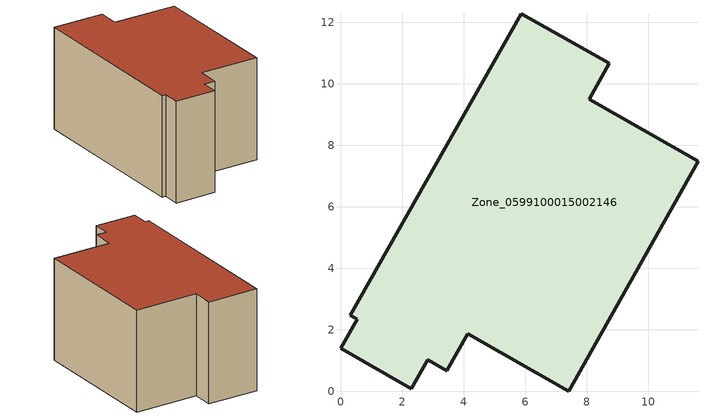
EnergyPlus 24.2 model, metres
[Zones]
Zone_0599100015002146
 floor ground (C_G): 2.84,1.03 2.31,0.09 0,1.4 0.54,2.35 0.32,2.47 5.88,12.28 8.74,10.66 8.08,9.5 11.62,7.48 7.41,0 4.13,1.87 3.46,0.68 z1.48
 wall outside (C_F): 2.31,0.09 2.84,1.03 3.46,0.68 4.13,1.87 7.41,0 11.62,7.48 8.08,9.5 8.74,10.66 5.88,12.28 0.32,2.47 0.54,2.35 0,1.4 2.31,0.09 z1.48:7.92
 roof outside (C_R): 0.32,2.47 0.54,2.35 0,1.4 2.31,0.09 2.84,1.03 3.46,0.68 4.13,1.87 7.41,0 11.62,7.48 8.08,9.5 8.74,10.66 5.88,12.28 z7.92
[BUILDING]
Pand.0599100015002146: North Axis=0; Terrain=City; Loads Convergence Tolerance Value=0.04; Temperature Convergence Tolerance Value=0.4; Solar Distribution=FullExterior; Maximum Number of Warmup Days=25; Minimum Number of Warmup Days=1
[Site:Location]
Rotterdam.The.Hague.AP_ZH_NLD Design_Conditions: Latitude=51.96; Longitude=4.45; Time Zone=1; Elevation=-4.5
[SITE:GROUNDTEMPERATURE:BUILDINGSURFACE]
18, 18, 18, 18, 18, 18, 18, 18, 18, 18, 18, 18
[MATERIAL] Thermal Absorptance=0.9; Solar Absorptance=0.7; Visible Absorptance=0.7
Name | Roughness | Thickness | Conductivity | Density | Specific Heat
G.TC.1975-1991 | MediumSmooth | 0.15 | 0.288461 | 540 | 1210
F.TC.1975-1991 | Rough | 0.3 | 0.230769 | 1920 | 840
R.TC.1975-1991 | MediumRough | 0.2 | 0.153846 | 1500 | 1000
[CONSTRUCTION]
C_G: G.TC.1975-1991
C_F: F.TC.1975-1991
C_R: R.TC.1975-1991
[ZONE]
Zone_0599100015002146: Type=1; Multiplier=1; Ceiling Height=Autocalculate; Volume=Autocalculate; Floor Area=autocalculate; Part of Total Floor Area=Yes
[ZONEINFILTRATION:DESIGNFLOWRATE]
Infil_Zone_0599100015002146: Zone or ZoneList or Space or SpaceList=Zone_0599100015002146; Schedule=AlwaysOn; Design Flow Rate Calculation Method=Flow/Area; Flow Rate per Floor Area=0.003; Constant Term Coefficient=1; Temperature Term Coefficient=0; Velocity Term Coefficient=0; Velocity Squared Term Coefficient=0
[HVACTEMPLATE:ZONE:IDEALLOADSAIRSYSTEM]
Zone_0599100015002146: Maximum Heating Supply Air Temperature=50; Minimum Cooling Supply Air Temperature=13; Maximum Heating Supply Air Humidity Ratio=0.0156; Minimum Cooling Supply Air Humidity Ratio=0.0077; Heating Limit=NoLimit; Cooling Limit=NoLimit; Dehumidification Control Type=ConstantSensibleHeatRatio; Cooling Sensible Heat Ratio=0.7; Dehumidification Setpoint=60; Humidification Control Type=None; Humidification Setpoint=30; Outdoor Air Method=None; Outdoor Air Flow Rate per Person=0.00944; Outdoor Air Flow Rate per Zone Floor Area=0; Outdoor Air Flow Rate per Zone=0; Demand Controlled Ventilation Type=None; Outdoor Air Economizer Type=NoEconomizer; Heat Recovery Type=None; Sensible Heat Recovery Effectiveness=0.7; Latent Heat Recovery Effectiveness=0.65
[ZONECONTROL:THERMOSTAT]
ThermostatControl_Zone_0599100015002146: Zone or ZoneList=Zone_0599100015002146; Control Type Schedule=DualSetpointControlType; Control 1=Thermostat_Zone_0599100015002146; Temperature Difference Between Cutout And Setpoint=0
[THERMOSTATSETPOINT:DUALSETPOINT]
Thermostat_Zone_0599100015002146: Heating Setpoint Temperature Schedule=HeatingSetpoint_Zone_0599100015002146; Cooling Setpoint Temperature Schedule=CoolingSetpoint_Zone_0599100015002146
[SCHEDULE:COMPACT]
HeatingSetpoint_Zone_0599100015002146: Through: 12/31, For: AllDays, Until: 24:00, 21
CoolingSetpoint_Zone_0599100015002146: Through: 12/31, For: AllDays, Until: 24:00, 24
DualSetpointControlType: Through: 12/31, For: AllDays, Until: 24:00, 4
AlwaysOn: Through: 12/31, For: AllDays, Until: 24:00, 1
